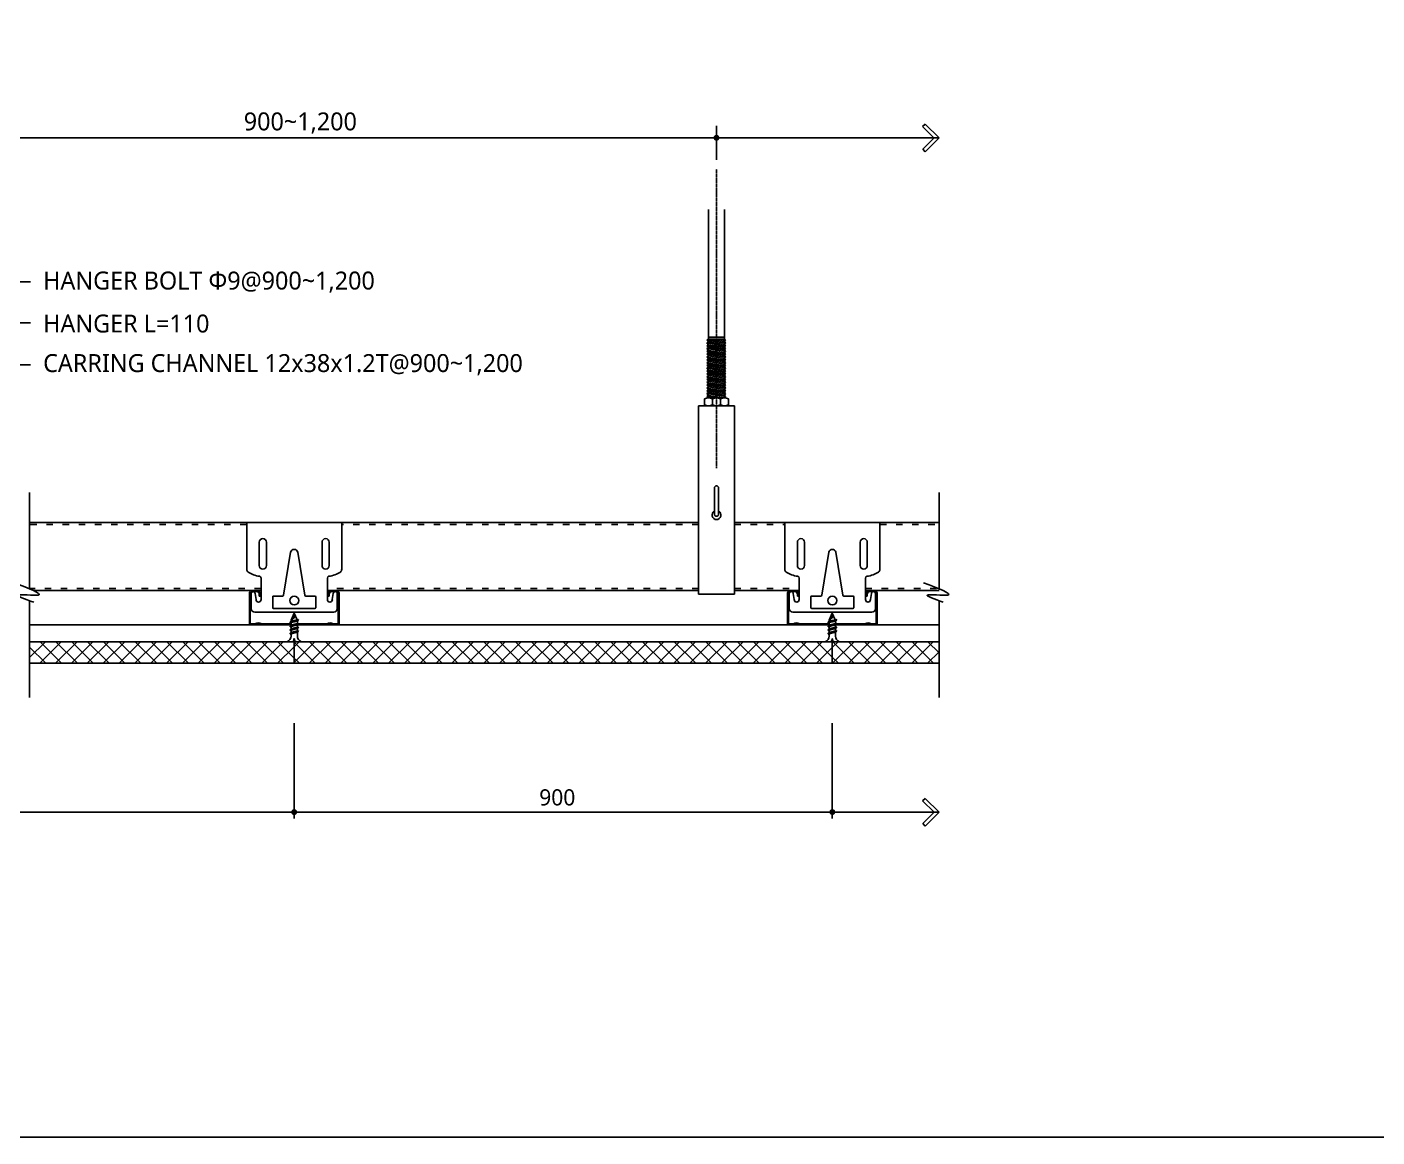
# Model space of a CAD drawing. Header units: millimetres. Extents: x 0 to 21000, y 0 to 5940.
# Drawn here: x 13390 to 15898, y 0 to 2063 of the extents above; entities that cross this region are included whole.
import ezdxf

# ---------------------------------------------------------------- set-up
doc = ezdxf.new("R2010")
doc.units = ezdxf.units.MM
for name, pattern in [('ACAD_ISO03W100', [30, 12, -18]), ('CEN', [35, 30, -2, 1, -2]), ('CENTER', [2, 1.25, -0.25, 0.25, -0.25])]:
    doc.linetypes.add(name, pattern=pattern)
for name, color, linetype in [('ANCHOR', 4, 'Continuous'), ('ANGLEMOLDING', 4, 'Continuous'), ('CARRING', 6, 'Continuous'), ('CEN', 1, 'CEN'), ('DIM', 7, 'Continuous'), ('GYPSUM', 2, 'Continuous'), ('M-BAR', 2, 'Continuous'), ('M-BAR-CLIP', 4, 'Continuous'), ('MITONE', 2, 'Continuous'), ('MITONE2', 5, 'Continuous'), ('SCREW3점5X22', 1, 'Continuous'), ('TEXT', 3, 'Continuous')]:
    doc.layers.add(name, color=color, linetype=linetype)
doc.styles.add('GHS', font='malgun.ttf')
pattern_1 = [(45, (-2732335.746, -6276572.302), (-14.731391275, 14.731391275), []), (135, (-2732335.746, -6276572.302), (-14.731391275, -14.731391275), [])]

# ---------------------------------------------------------------- blocks, each defined once
blk = doc.blocks.new('A$C3D2622D9')
at = {"layer": 'M-BAR'}
for centre, major_axis, ratio, start_param, end_param in [((-0.39, 1.02), (-1.16, 0.22), 0.410883, 1.993113, 2.811456), ((-0.39, 0.52), (-1.16, 0.22), 0.410883, 1.993113, 2.811456), ((2, 0.5), (-1.4, 0), 0.357143, 4.712389, 5.955279), ((2, 0), (-1.4, 0), 0.357143, 4.712389, 5.955279)]:
    blk.add_ellipse(centre, major_axis=major_axis, ratio=ratio, start_param=start_param, end_param=end_param, dxfattribs=at)
at = {"layer": 'M-BAR', "extrusion": (0, 0, -1)}
for centre, major_axis, ratio, start_param, end_param in [((2, 0.5), (1.4, 0), 0.357143, 4.712389, 5.955279), ((2, 0), (1.4, 0), 0.357143, 4.712389, 5.955279), ((4.39, 1.02), (1.16, 0.22), 0.410883, 1.993113, 2.811456), ((4.39, 0.52), (1.16, 0.22), 0.410883, 1.993113, 2.811456)]:
    blk.add_ellipse(centre, major_axis=major_axis, ratio=ratio, start_param=start_param, end_param=end_param, dxfattribs=at)
blk = doc.blocks.new('A$C2A247641')
at = {"layer": 'M-BAR'}
for p, q in [((0, 17.5), (0, 0)), ((0.5, 17), (0.5, 0.5)), ((1.5, 19), (4.5, 19)), ((2, 18.5), (4, 18.5)), ((5.5, 17), (5.5, 16)), ((5.5, 16), (6, 16)), ((6, 17.5), (6, 16)), ((44, 17.5), (44, 16)), ((44, 16), (44.5, 16)), ((44.5, 17), (44.5, 16)), ((45.5, 19), (48.5, 19)), ((46, 18.5), (48, 18.5)), ((49.5, 17), (49.5, 0.5)), ((50, 17.5), (50, 0)), ((0, 0), (3, 0)), ((0.5, 0.5), (3, 0.5)), ((7, 0.5), (23.03, 0.5)), ((7, 0), (23.03, 0)), ((27, 0), (43, 0)), ((27.17, 0.5), (43, 0.5)), ((47, 0.5), (49.5, 0.5)), ((47, 0), (50, 0))]:
    blk.add_line(p, q, dxfattribs=at)
for centre, start, end in [((1.5, 17.5), 90, 180), ((2, 17), 90, 180), ((4, 17), 0, 90), ((4.5, 17.5), 0, 90), ((45.5, 17.5), 90, 180), ((46, 17), 90, 180), ((48, 17), 0, 90), ((48.5, 17.5), 0, 90)]:
    blk.add_arc(centre, 1.5, start, end, dxfattribs=at)
for centre in [(22.61, 1.03), (22.61, 0.53)]:
    blk.add_ellipse(centre, major_axis=(-1.16, 0.22), ratio=0.410883, start_param=1.993113, end_param=2.234343, dxfattribs=at)
at = {"layer": 'M-BAR', "extrusion": (0, 0, -1)}
blk.add_ellipse((27.39, 0.53), major_axis=(1.16, 0.22), ratio=0.410883, start_param=1.993113, end_param=2.185696, dxfattribs=at)
at = {"layer": 'M-BAR'}
blk.add_blockref('A$C3D2622D9', (3, 0), dxfattribs=at)
at = {"layer": 'M-BAR', "xscale": -1}
blk.add_blockref('A$C3D2622D9', (47, 0), dxfattribs=at)
blk = doc.blocks.new('A$C5DD2461B')
at = {"layer": 'SCREW3점5X22'}
for p, q in [((2.25, 12.1), (4, 15.91)), ((4, 15.91), (4, 13.27)), ((5.66, 12.29), (4, 15.91)), ((5.75, 11.5), (1.53, 10.46)), ((1.53, 10.46), (2.23, 11.4)), ((5.76, 9.45), (1.54, 8.41)), ((1.54, 8.41), (2.23, 9.34)), ((6.45, 12.44), (2.23, 11.4)), ((6.45, 10.38), (2.23, 9.34)), ((6.46, 8.33), (2.24, 7.29)), ((2.25, 12.1), (4, 13.27)), ((2.25, 12.1), (2.25, 11.4)), ((2.25, 10.65), (2.25, 9.35)), ((2.25, 8.6), (2.25, 7.29)), ((5.75, 11.5), (6.45, 12.44)), ((5.75, 11.5), (5.75, 10.2)), ((5.75, 9.45), (5.75, 8.14)), ((5.76, 9.45), (6.45, 10.38)), ((5.76, 7.4), (6.46, 8.33)), ((5.76, 7.4), (1.54, 6.36)), ((1.54, 6.36), (2.24, 7.29)), ((5.77, 5.34), (1.55, 4.3)), ((1.55, 4.3), (2.24, 5.24)), ((6.46, 6.28), (2.24, 5.24)), ((2.25, 6.54), (2.25, 5.24)), ((2.25, 4.49), (2.25, 3.18)), ((3.89, 1.16), (3.89, 1.58)), ((4.11, 1.16), (4.11, 1.58)), ((5.75, 7.4), (5.75, 6.09)), ((5.75, 5.34), (5.75, 3.18)), ((5.77, 5.34), (6.46, 6.28)), ((0, 0), (2.7, 0)), ((5.3, 0), (8, 0))]:
    blk.add_line(p, q, dxfattribs=at)
for centre, radius, start, end in [((-1.14, 3.21), 3.39, 289.60938, 359.49172), ((2.75, 1.15), 1.15, 267.52648, 0.91384), ((4, -4.81), 4.97, 80.61353, 99.38647), ((3.97, 1.58), 0.08, 90, 180), ((4.03, 1.58), 0.08, 0, 90), ((5.25, 1.15), 1.15, 179.08616, 272.47352), ((9.14, 3.21), 3.39, 180.50828, 250.39062)]:
    blk.add_arc(centre, radius, start, end, dxfattribs=at)
blk = doc.blocks.new('A$C037965EB')
at = {"layer": 'M-BAR-CLIP'}
for p, q in [((0, 50), (0, 23.93)), ((0, 50), (53, 50)), ((53, 50), (53, 23.93)), ((7, 39), (7, 26)), ((11, 39), (11, 26)), ((42, 39), (42, 26)), ((46, 39), (46, 26)), ((24.5, 33.45), (20.57, 9.42)), ((28.5, 33.45), (32.43, 9.42)), ((8, 18.99), (8, 7)), ((45, 19), (45, 7)), ((2.5, 10.4), (2.5, 2)), ((4.7, 10.4), (5.25, 7)), ((14.5, 8.5), (14.5, 2.5)), ((15, 9), (20.08, 9)), ((32.92, 9), (38, 9)), ((38.5, 8.5), (38.5, 2.5)), ((48.3, 10.4), (47.75, 7)), ((50.5, 10.4), (50.5, 2)), ((4.5, 0), (48.5, 0)), ((15, 2), (38, 2))]:
    blk.add_line(p, q, dxfattribs=at)
blk.add_circle((26.5, 6.5), 2.5, dxfattribs=at)
for centre, radius, start, end in [((9, 39), 2, 90, 180), ((9, 39), 2, 0, 90), ((44, 39), 2, 90, 180), ((44, 39), 2, 0, 90), ((26.5, 32.93), 2.07, 14.43857, 165.56143), ((2, 23.93), 2, 180, 231.43534), ((9, 26), 2, 180, 270), ((9, 26), 2, 270, 360), ((44, 26), 2, 180, 270), ((44, 26), 2, 270, 360), ((51, 23.93), 2, 308.56466, 0), ((9.18, 35.2), 15.35, 236.71778, 262.34826), ((7, 18.99), 1, 360, 82.34826), ((46, 18.99), 1, 97.65174, 180), ((43.82, 35.2), 15.35, 277.65174, 303.28222), ((3.6, 10.4), 1.1, 0, 180), ((15, 8.5), 0.5, 90, 180), ((20.08, 9.5), 0.5, 270, 350.70866), ((32.92, 9.5), 0.5, 189.29134, 270), ((38, 8.5), 0.5, 0, 90), ((49.4, 10.4), 1.1, 0, 180), ((4.5, 2), 2, 180, 270), ((6.62, 7), 1.38, 180, 0), ((15, 2.5), 0.5, 180, 270), ((38, 2.5), 0.5, 270, 0), ((46.37, 7), 1.38, 180, 360), ((48.5, 2), 2, 270, 0)]:
    blk.add_arc(centre, radius, start, end, dxfattribs=at)
blk = doc.blocks.new('A$C036C36DA')
at = {"layer": 'DIM'}
for p, q in [((0, 11.67), (1.15, 12.84)), ((7.68, 6.49), (1.15, 12.84)), ((5.45, 6.39), (0, 11.67)), ((5.44, 6.54), (0.11, 1.15)), ((7.68, 6.49), (1.28, 0)), ((0.11, 1.15), (1.28, 0))]:
    blk.add_line(p, q, dxfattribs=at)
blk = doc.blocks.new('A$C2A245268')
at = {"layer": 'TEXT', "xscale": 0.2, "yscale": 0.2, "zscale": 0.2}
blk.add_blockref('A$C036C36DA', (0, 0), dxfattribs=at)
blk = doc.blocks.new('A$C0D4C0B01')
at = {"layer": 'TEXT', "xscale": -1}
blk.add_blockref('A$C2A245268', (1.54, 0), dxfattribs=at)

msp = doc.modelspace()

# ---------------------------------------------------------------- hatches: boundary and pattern name
at = {"layer": 'MITONE2'}
h = msp.add_hatch(dxfattribs=at)
h.set_pattern_fill('ANSI37', color=256, scale=166.666667, style=0)
h.set_pattern_definition(pattern_1)
h.paths.add_polyline_path([(13886.1, 920.5), (13882.1, 920.5, -0.021815), (13881.8, 920.5), (13872.6, 920.5, 0.000011), (13872.6, 920.5), (13394.4, 920.5), (13394.4, 880.5), (13886.1, 880.5)])
h = msp.add_hatch(dxfattribs=at)
h.set_pattern_fill('ANSI37', color=256, scale=166.666667, style=0)
h.set_pattern_definition(pattern_1)
h.paths.add_polyline_path([(13899.5, 920.5), (13899.5, 920.5), (13890.5, 920.5, -0.021815), (13890.2, 920.5), (13886.1, 920.5), (13886.1, 880.5), (14886.1, 880.5), (14886.1, 920.5), (14882.1, 920.5, -0.021815), (14881.8, 920.5), (14872.6, 920.5, 0.000011), (14872.6, 920.5)])
h = msp.add_hatch(dxfattribs=at)
h.set_pattern_fill('ANSI37', color=256, scale=166.666667, style=0)
h.set_pattern_definition(pattern_1)
h.paths.add_polyline_path([(15084.6, 920.5), (14899.5, 920.5), (14899.5, 920.5), (14890.5, 920.5, -0.021815), (14890.2, 920.5), (14886.1, 920.5), (14886.1, 880.5), (15084.6, 880.5)])

# ---------------------------------------------------------------- linework, layer by layer
for p, q in [((13394.4, 1018.8), (13394.4, 1197.9)), ((15084.6, 1018.8), (15084.6, 1197.9)), ((13394.4, 816.8), (13394.4, 996.7)), ((15084.6, 816.8), (15084.6, 996.7))]:
    msp.add_line(p, q)
msp.add_lwpolyline([(8400, 5940), (16800, 5940), (16800, 0), (8400, 0)], close=True)
for points in [[(13402, 994), (13372.2, 1007.3), (13410.4, 1007.2), (13365.6, 1030.3)], [(15092.3, 994), (15062.5, 1007.3), (15100.6, 1007.2), (15055.8, 1030.3)]]:
    msp.add_spline(points, degree=3)
at = {"layer": 'ANCHOR'}
for p, q in [((14655.9, 1724), (14655.9, 1373.9)), ((14685.9, 1724), (14685.9, 1373.9)), ((14685.9, 1486.6), (14655.9, 1486.6)), ((14637.5, 1008.9), (14637.5, 1358.9)), ((14704.2, 1358.9), (14637.5, 1358.9)), ((14648.4, 1360.9), (14648.4, 1371.8)), ((14685.9, 1373.9), (14655.9, 1373.9)), ((14685.9, 1373.9), (14655.9, 1373.9)), ((14655.9, 1373.9), (14685.9, 1373.9)), ((14663.4, 1358.9), (14663.4, 1373.9)), ((14678.4, 1358.9), (14678.4, 1373.9)), ((14693.4, 1360.9), (14693.4, 1371.8)), ((14704.2, 1358.9), (14704.2, 1008.9)), ((14704.2, 1008.9), (14637.5, 1008.9))]:
    msp.add_line(p, q, dxfattribs=at)
at = {"layer": 'ANCHOR', "color": 1}
for p, q in [((14687.9, 1480.7), (14685.9, 1483.1)), ((14687.9, 1376.1), (14685.9, 1373.9))]:
    msp.add_line(p, q, dxfattribs=at)
at = {"layer": 'ANCHOR'}
msp.add_lwpolyline([(14674.7, 1157.5), (14674.7, 1206.5, 1), (14667, 1206.5), (14667, 1157.5, 1)], format="xyb", close=True, dxfattribs=at)
for centre, radius, start, end in [((14655.9, 1359.3), 14.6, 58.9734, 121.0266), ((14655.9, 1373.4), 14.6, 238.9734, 301.0266), ((14670.9, 1359.3), 14.6, 58.9734, 121.0266), ((14670.9, 1373.4), 14.6, 238.9734, 301.0266), ((14685.9, 1359.3), 14.6, 58.9734, 121.0266), ((14685.9, 1373.4), 14.6, 238.9734, 301.0266), ((14670.9, 1155.9), 8.33, 117.3871, 62.6129)]:
    msp.add_arc(centre, radius, start, end, dxfattribs=at)
at = {"layer": 'ANGLEMOLDING', "color": 1}
for p, q in [((14655.9, 1483.1), (14652.8, 1481.1)), ((14687.9, 1475.4), (14652.8, 1481.1)), ((14655.9, 1477.8), (14652.8, 1481.1)), ((14655.9, 1483.1), (14685.9, 1483.1)), ((14685.9, 1478.5), (14655.9, 1483.1)), ((14685.9, 1478.5), (14655.9, 1483.1)), ((14687.7, 1480.9), (14673.4, 1483.1)), ((14687.9, 1480.7), (14685.9, 1478.5)), ((14655.9, 1477.8), (14652.8, 1475.8)), ((14687.9, 1470.2), (14652.8, 1475.8)), ((14655.9, 1472.6), (14652.8, 1475.8)), ((14655.9, 1472.6), (14652.8, 1470.6)), ((14687.9, 1465), (14652.8, 1470.6)), ((14655.9, 1467.4), (14652.8, 1470.6)), ((14655.9, 1467.4), (14652.8, 1465.4)), ((14687.9, 1459.7), (14652.8, 1465.4)), ((14655.9, 1462.1), (14652.8, 1465.4)), ((14655.9, 1462.1), (14652.8, 1460.1)), ((14687.9, 1454.5), (14652.8, 1460.1)), ((14655.9, 1456.9), (14652.8, 1460.1)), ((14655.9, 1456.9), (14652.8, 1454.9)), ((14685.9, 1473.2), (14655.9, 1477.8)), ((14685.9, 1473.2), (14655.9, 1477.8)), ((14685.9, 1468), (14655.9, 1472.6)), ((14685.9, 1468), (14655.9, 1472.6)), ((14685.9, 1462.8), (14655.9, 1467.4)), ((14685.9, 1462.8), (14655.9, 1467.4)), ((14685.9, 1457.5), (14655.9, 1462.1)), ((14685.9, 1457.5), (14655.9, 1462.1)), ((14685.9, 1452.3), (14655.9, 1456.9)), ((14685.9, 1452.3), (14655.9, 1456.9)), ((14685.9, 1452.3), (14655.9, 1456.9)), ((14685.9, 1452.3), (14655.9, 1456.9)), ((14687.9, 1475.4), (14685.9, 1478.5)), ((14687.9, 1475.4), (14685.9, 1473.2)), ((14687.9, 1470.2), (14685.9, 1473.2)), ((14687.9, 1470.2), (14685.9, 1468)), ((14687.9, 1465), (14685.9, 1468)), ((14687.9, 1465), (14685.9, 1462.8)), ((14687.9, 1459.7), (14685.9, 1462.8)), ((14687.9, 1459.7), (14685.9, 1457.5)), ((14687.9, 1454.5), (14685.9, 1457.5)), ((14687.9, 1449.3), (14652.8, 1454.9)), ((14655.9, 1451.7), (14652.8, 1454.9)), ((14655.9, 1451.7), (14652.8, 1449.7)), ((14687.9, 1444.1), (14652.8, 1449.7)), ((14655.9, 1446.5), (14652.8, 1449.7)), ((14655.9, 1446.5), (14652.8, 1444.4)), ((14687.9, 1438.8), (14652.8, 1444.4)), ((14655.9, 1441.2), (14652.8, 1444.4)), ((14655.9, 1441.2), (14652.8, 1439.2)), ((14687.9, 1433.6), (14652.8, 1439.2)), ((14655.9, 1436), (14652.8, 1439.2)), ((14655.9, 1436), (14652.8, 1434)), ((14687.9, 1428.4), (14652.8, 1434)), ((14655.9, 1430.8), (14652.8, 1434)), ((14655.9, 1430.8), (14652.8, 1428.8)), ((14685.9, 1447.1), (14655.9, 1451.7)), ((14685.9, 1447.1), (14655.9, 1451.7)), ((14685.9, 1441.8), (14655.9, 1446.5)), ((14685.9, 1441.8), (14655.9, 1446.5)), ((14685.9, 1436.6), (14655.9, 1441.2)), ((14685.9, 1436.6), (14655.9, 1441.2)), ((14685.9, 1431.4), (14655.9, 1436)), ((14685.9, 1431.4), (14655.9, 1436)), ((14685.9, 1426.2), (14655.9, 1430.8)), ((14685.9, 1426.2), (14655.9, 1430.8)), ((14685.9, 1426.2), (14655.9, 1430.8)), ((14685.9, 1426.2), (14655.9, 1430.8)), ((14687.9, 1454.5), (14685.9, 1452.3)), ((14687.9, 1449.3), (14685.9, 1452.3)), ((14687.9, 1449.3), (14685.9, 1447.1)), ((14687.9, 1444.1), (14685.9, 1447.1)), ((14687.9, 1444.1), (14685.9, 1441.8)), ((14687.9, 1438.8), (14685.9, 1441.8)), ((14687.9, 1438.8), (14685.9, 1436.6)), ((14687.9, 1433.6), (14685.9, 1436.6)), ((14687.9, 1433.6), (14685.9, 1431.4)), ((14687.9, 1428.4), (14685.9, 1431.4)), ((14687.9, 1423.1), (14652.8, 1428.8)), ((14655.9, 1425.5), (14652.8, 1428.8)), ((14655.9, 1425.5), (14652.8, 1423.5)), ((14687.9, 1417.9), (14652.8, 1423.5)), ((14655.9, 1420.3), (14652.8, 1423.5)), ((14655.9, 1420.3), (14652.8, 1418.3)), ((14655.9, 1415.1), (14652.8, 1418.3)), ((14687.9, 1412.7), (14652.8, 1418.3)), ((14655.9, 1415.1), (14652.8, 1413.1)), ((14687.9, 1407.4), (14652.8, 1413.1)), ((14655.9, 1409.8), (14652.8, 1413.1)), ((14655.9, 1409.8), (14652.8, 1407.8)), ((14687.9, 1402.2), (14652.8, 1407.8)), ((14655.9, 1404.6), (14652.8, 1407.8)), ((14685.9, 1420.9), (14655.9, 1425.5)), ((14685.9, 1420.9), (14655.9, 1425.5)), ((14685.9, 1415.7), (14655.9, 1420.3)), ((14685.9, 1415.7), (14655.9, 1420.3)), ((14685.9, 1410.5), (14655.9, 1415.1)), ((14685.9, 1410.5), (14655.9, 1415.1)), ((14685.9, 1405.2), (14655.9, 1409.8)), ((14685.9, 1405.2), (14655.9, 1409.8)), ((14687.9, 1428.4), (14685.9, 1426.2)), ((14687.9, 1423.1), (14685.9, 1426.2)), ((14687.9, 1423.1), (14685.9, 1420.9)), ((14687.9, 1417.9), (14685.9, 1420.9)), ((14687.9, 1417.9), (14685.9, 1415.7)), ((14687.9, 1412.7), (14685.9, 1415.7)), ((14687.9, 1412.7), (14685.9, 1410.5)), ((14687.9, 1407.4), (14685.9, 1410.5)), ((14687.9, 1407.4), (14685.9, 1405.2)), ((14687.9, 1402.2), (14685.9, 1405.2)), ((14655.9, 1404.6), (14652.8, 1402.6)), ((14687.9, 1397), (14652.8, 1402.6)), ((14655.9, 1399.4), (14652.8, 1402.6)), ((14655.9, 1399.4), (14652.8, 1397.4)), ((14687.9, 1391.8), (14652.8, 1397.4)), ((14655.9, 1394.2), (14652.8, 1397.4)), ((14655.9, 1394.2), (14652.8, 1392.1)), ((14687.9, 1386.5), (14652.8, 1392.1)), ((14655.9, 1388.9), (14652.8, 1392.1)), ((14655.9, 1388.9), (14652.8, 1386.9)), ((14687.9, 1381.3), (14652.8, 1386.9)), ((14655.9, 1383.7), (14652.8, 1386.9)), ((14655.9, 1383.7), (14652.8, 1381.7)), ((14687.9, 1376.1), (14652.8, 1381.7)), ((14655.9, 1378.5), (14652.8, 1381.7)), ((14685.9, 1400), (14655.9, 1404.6)), ((14685.9, 1400), (14655.9, 1404.6)), ((14685.9, 1400), (14655.9, 1404.6)), ((14685.9, 1400), (14655.9, 1404.6)), ((14685.9, 1394.8), (14655.9, 1399.4)), ((14685.9, 1394.8), (14655.9, 1399.4)), ((14685.9, 1389.5), (14655.9, 1394.2)), ((14685.9, 1389.5), (14655.9, 1394.2)), ((14685.9, 1384.3), (14655.9, 1388.9)), ((14685.9, 1384.3), (14655.9, 1388.9)), ((14685.9, 1379.1), (14655.9, 1383.7)), ((14685.9, 1379.1), (14655.9, 1383.7)), ((14687.9, 1402.2), (14685.9, 1400)), ((14687.9, 1397), (14685.9, 1400)), ((14687.9, 1397), (14685.9, 1394.8)), ((14687.9, 1391.8), (14685.9, 1394.8)), ((14687.9, 1391.8), (14685.9, 1389.5)), ((14687.9, 1386.5), (14685.9, 1389.5)), ((14687.9, 1386.5), (14685.9, 1384.3)), ((14687.9, 1381.3), (14685.9, 1384.3)), ((14687.9, 1381.3), (14685.9, 1379.1)), ((14655.9, 1378.5), (14652.9, 1376.4)), ((14655.3, 1373.8), (14652.9, 1376.4)), ((14669.1, 1373.9), (14652.9, 1376.4)), ((14685.9, 1373.9), (14655.9, 1378.5)), ((14687.9, 1376.1), (14685.9, 1379.1))]:
    msp.add_line(p, q, dxfattribs=at)
at = {"layer": 'CARRING'}
for p, q in [((13797.8, 1142.2), (13394.4, 1142.2)), ((14637.5, 1142.2), (13974.5, 1142.2)), ((14704.2, 1142.2), (14797.8, 1142.2)), ((14974.5, 1142.2), (15084.6, 1142.2)), ((13824.5, 1015.5), (13401.7, 1015.5)), ((14637.5, 1015.5), (13947.8, 1015.5)), ((14704.2, 1015.5), (14824.5, 1015.5)), ((14947.8, 1015.5), (15084.6, 1015.5))]:
    msp.add_line(p, q, dxfattribs=at)
at = {"layer": 'CARRING', "color": 1, "linetype": 'ACAD_ISO03W100'}
for p, q in [((13797.8, 1138.2), (13394.4, 1138.2)), ((14637.5, 1138.2), (13974.5, 1138.2)), ((14704.2, 1138.2), (14797.8, 1138.2)), ((14974.5, 1138.2), (15084.6, 1138.2)), ((13824.5, 1019.5), (13394.4, 1019.5)), ((14637.5, 1019.5), (13947.8, 1019.5)), ((14704.2, 1019.5), (14824.5, 1019.5)), ((14947.8, 1019.5), (15084.6, 1019.5))]:
    msp.add_line(p, q, dxfattribs=at)
at = {"layer": 'CEN', "linetype": 'CENTER'}
msp.add_line((14670.9, 1243.2), (14670.9, 1798.9), dxfattribs=at)
at = {"layer": 'DIM'}
for p, q in [((9445.7, 1857.2), (15084.6, 1857.2)), ((14670.9, 1816), (14670.9, 1879.4)), ((13886.1, 769.4), (13886.1, 592.2)), ((14886.1, 769.4), (14886.1, 592.2)), ((13886.1, 603.9), (12771.1, 603.9)), ((14886.1, 603.9), (13886.1, 603.9)), ((15084.6, 603.9), (14886.1, 603.9))]:
    msp.add_line(p, q, dxfattribs=at)
at = {"layer": 'DIM', "const_width": 5.56}
for points in [[(14668.1, 1857.2, 1), (14673.6, 1857.2, 1)], [(13883.4, 603.9, 1), (13888.9, 603.9, 1)], [(14883.4, 603.9, 1), (14888.9, 603.9, 1)]]:
    msp.add_lwpolyline(points, format="xyb", close=True, dxfattribs=at)
at = {"layer": 'GYPSUM'}
for p, q in [((13880.3, 952.2), (13394.4, 952.2)), ((14880.3, 952.2), (13892.1, 952.2)), ((15084.6, 952.2), (14892.1, 952.2))]:
    msp.add_line(p, q, dxfattribs=at)
at = {"layer": 'MITONE'}
for p, q in [((15084.6, 920.5), (13394.4, 920.5)), ((13886.1, 920.5), (13886.1, 880.5)), ((14886.1, 920.5), (14886.1, 880.5)), ((15084.6, 880.5), (13394.4, 880.5))]:
    msp.add_line(p, q, dxfattribs=at)
at = {"layer": 'TEXT', "color": 1}
for p, q in [((13396.2, 1589.7), (13165.5, 1589.7)), ((13396.2, 1513.2), (13221.3, 1513.2)), ((13304.7, 1435.4), (13396.2, 1435.4))]:
    msp.add_line(p, q, dxfattribs=at)

# ---------------------------------------------------------------- block references
at = {"layer": 'M-BAR', "xscale": 3.33333333209157, "yscale": 3.33333333209157, "zscale": 3.33333333209157}
for p in [(13802.8, 952.2), (14802.8, 952.2)]:
    msp.add_blockref('A$C2A247641', p, dxfattribs=at)
at = {"layer": 'M-BAR-CLIP', "xscale": -3.33333333209157, "yscale": 3.33333333581686, "zscale": 3.333333333333333}
for p in [(13974.5, 975.5), (14974.5, 975.5)]:
    msp.add_blockref('A$C037965EB', p, dxfattribs=at)
at = {"layer": 'SCREW3점5X22', "xscale": 3.33333333209157, "yscale": 3.33333333209157, "zscale": 3.33333333209157}
for p in [(13872.8, 920.5), (14872.8, 920.5)]:
    msp.add_blockref('A$C5DD2461B', p, dxfattribs=at)
at = {"layer": 'TEXT', "xscale": -20, "yscale": 20, "zscale": 20}
for p in [(15084.6, 1831.2), (15084.6, 577.9)]:
    msp.add_blockref('A$C0D4C0B01', p, dxfattribs=at)

# ---------------------------------------------------------------- texts
at = {"layer": 'DIM', "color": 3, "style": 'GHS'}
msp.add_text('900', height=30, dxfattribs=at).set_placement((14341.5, 616.3))
at = {"layer": 'TEXT', "style": 'GHS'}
for s, height, p in [('900~1,200', 33.33, (13792.4, 1871)), ('HANGER BOLT Φ9@900~1,200', 33.333, (13419.6, 1575.2)), ('HANGER L=110', 33.333, (13419.6, 1495.3)), ('CARRING CHANNEL 12x38x1.2T@900~1,200', 33.333, (13419.6, 1421.8))]:
    msp.add_text(s, height=height, dxfattribs=at).set_placement(p)

doc.saveas('drawing.dxf')
